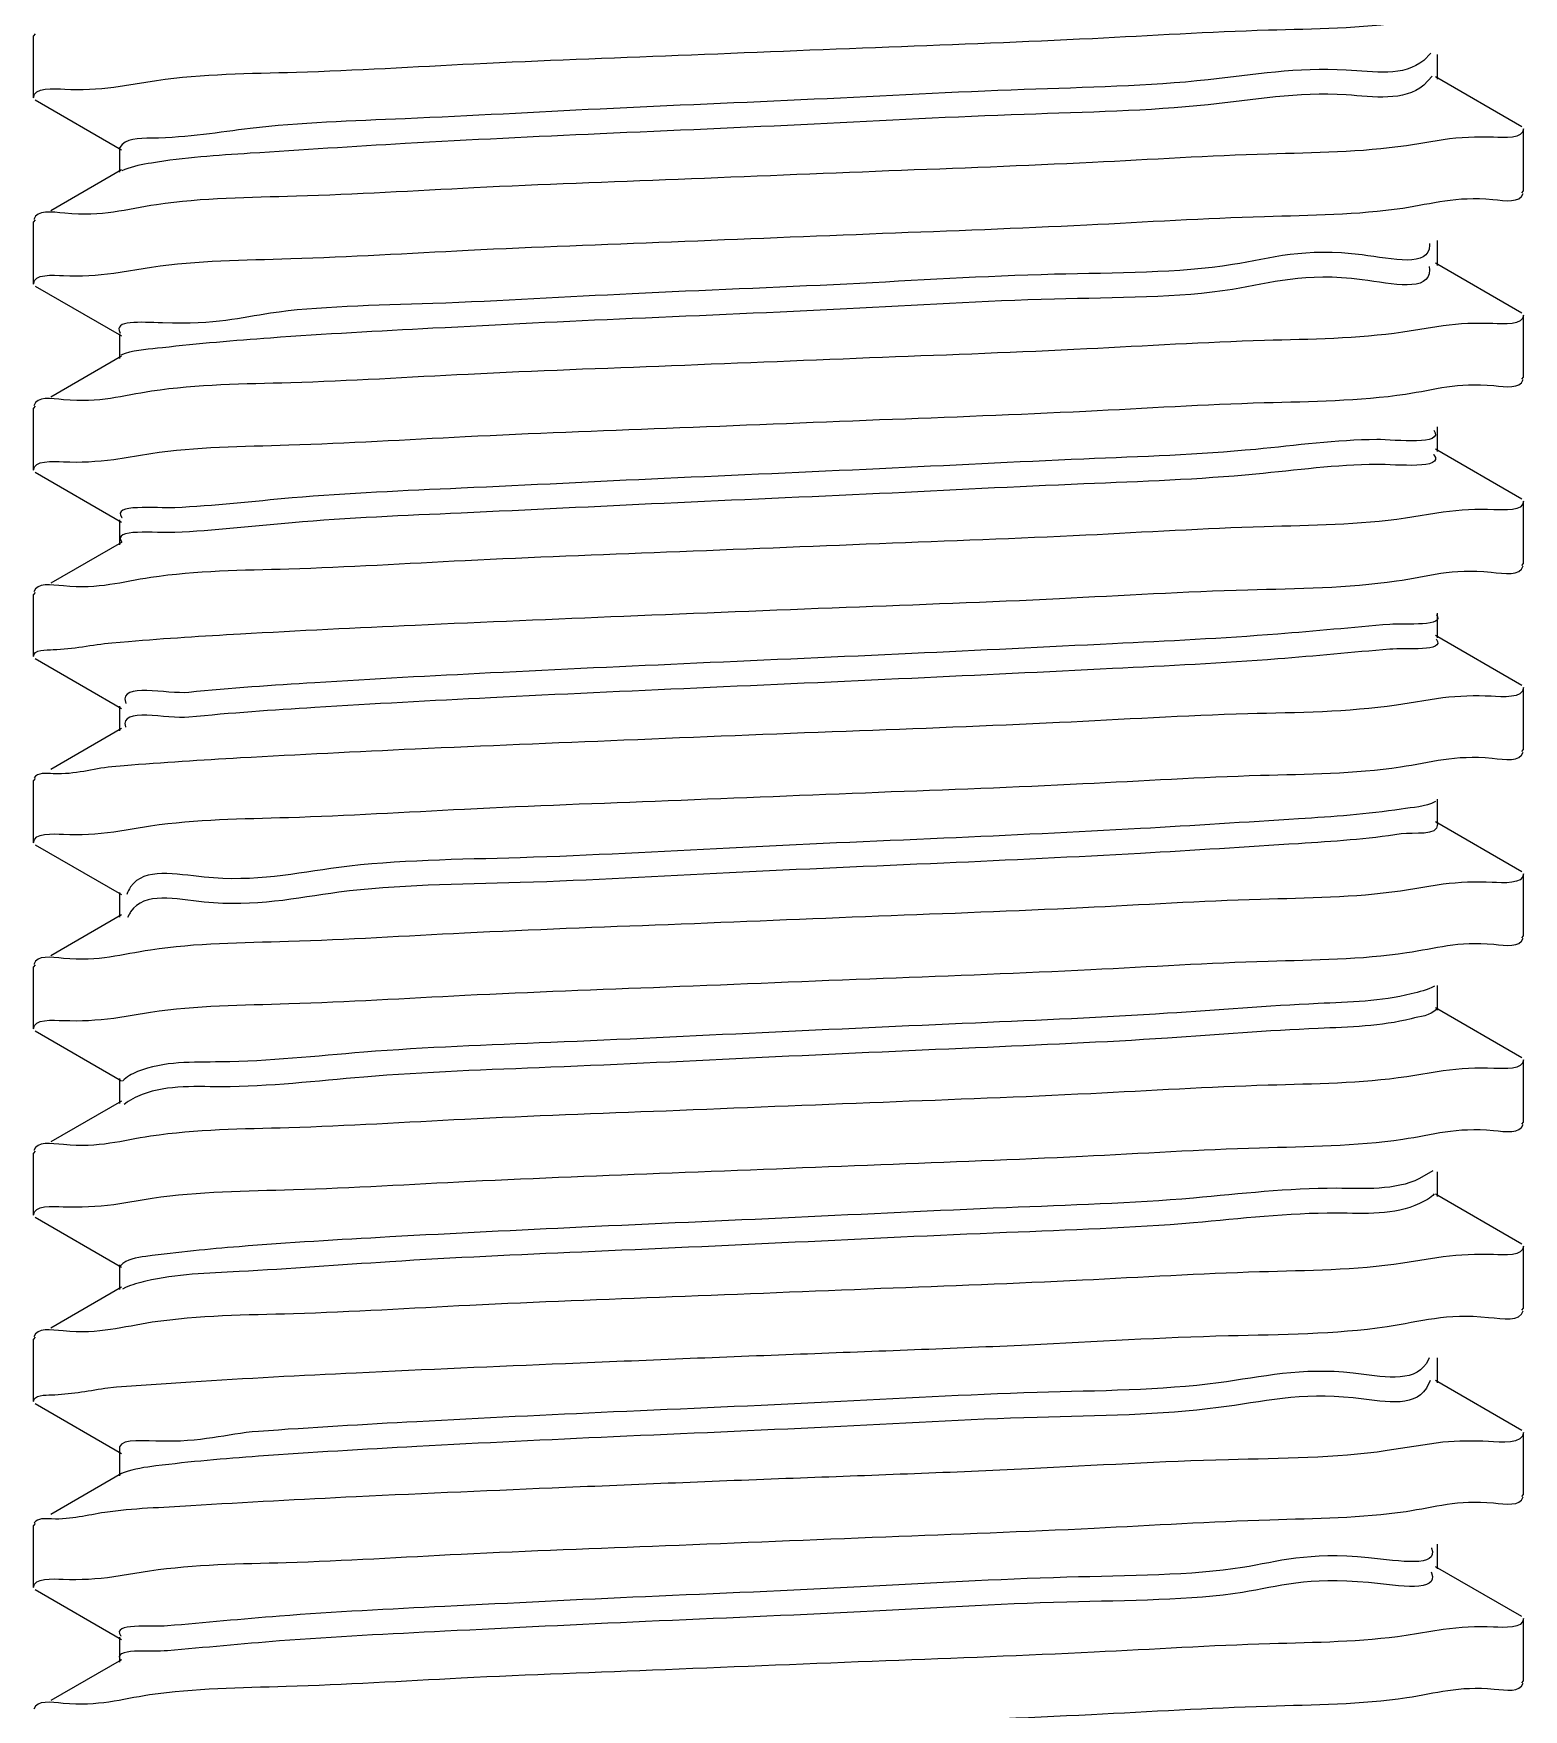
# Model space of a CAD drawing. Extents: x -452079 to 117456, y 3902 to 836955.
# Drawn here: x -266413.4 to -266333.7, y 689115.7 to 689205.5 of the extents above; entities that cross this region are included whole.
import ezdxf

# ---------------------------------------------------------------- set-up
doc = ezdxf.new("R2010")
doc.units = 0
doc.header["$LTSCALE"] = 1000
doc.header["$MEASUREMENT"] = 0
doc.layers.add('总说明', color=2, linetype='Continuous')

msp = doc.modelspace()

# ---------------------------------------------------------------- linework, layer by layer
at = {"layer": '总说明', "color": 133, "linetype": 'Continuous'}
for p, q in [((-266413.324, 689205.455), (-266413.418, 689205.346)), ((-266413.418, 689202.023), (-266413.418, 689205.346)), ((-266413.418, 689202.023), (-266413.418, 689205.346)), ((-266338.618, 689204.411), (-266338.998, 689204.025)), ((-266338.264, 689203.02), (-266338.264, 689204.349)), ((-266338.264, 689203.02), (-266338.264, 689204.349)), ((-266409.113, 689202.588), (-266406.835, 689202.948)), ((-266338.55, 689203.184), (-266338.998, 689202.695)), ((-266333.753, 689200.47), (-266338.37, 689203.143)), ((-266413.324, 689201.914), (-266408.707, 689199.241)), ((-266337.956, 689199.777), (-266339.925, 689199.46)), ((-266333.659, 689197.038), (-266333.659, 689200.361)), ((-266408.813, 689199.364), (-266408.813, 689198.035)), ((-266408.813, 689199.364), (-266408.813, 689198.035)), ((-266408.707, 689198.158), (-266412.486, 689195.97)), ((-266408.537, 689198.184), (-266408.686, 689198.119)), ((-266333.753, 689196.929), (-266333.659, 689197.038)), ((-266413.324, 689195.485), (-266413.418, 689195.376)), ((-266413.418, 689192.053), (-266413.418, 689195.376)), ((-266413.418, 689192.053), (-266413.418, 689195.376)), ((-266338.264, 689193.05), (-266338.264, 689194.379)), ((-266338.264, 689193.05), (-266338.264, 689194.379)), ((-266338.689, 689194.228), (-266338.684, 689194.134)), ((-266409.12, 689192.633), (-266407.097, 689192.959)), ((-266338.699, 689192.983), (-266338.684, 689192.805)), ((-266333.753, 689190.5), (-266338.37, 689193.173)), ((-266413.324, 689191.944), (-266408.707, 689189.271)), ((-266333.659, 689187.068), (-266333.659, 689190.391)), ((-266408.813, 689189.394), (-266408.813, 689188.065)), ((-266408.813, 689189.394), (-266408.813, 689188.065)), ((-266337.961, 689189.819), (-266340.114, 689189.476)), ((-266408.707, 689188.188), (-266412.486, 689186)), ((-266408.521, 689188.329), (-266408.739, 689188.236)), ((-266333.753, 689186.959), (-266333.659, 689187.068)), ((-266413.324, 689185.515), (-266413.418, 689185.406)), ((-266413.418, 689182.083), (-266413.418, 689185.406)), ((-266413.418, 689182.083), (-266413.418, 689185.406)), ((-266338.264, 689183.08), (-266338.264, 689184.409)), ((-266338.264, 689183.08), (-266338.264, 689184.409)), ((-266409.121, 689182.666), (-266407.143, 689182.985)), ((-266333.753, 689180.531), (-266338.37, 689183.203)), ((-266413.324, 689181.974), (-266408.707, 689179.301)), ((-266333.659, 689177.098), (-266333.659, 689180.421)), ((-266408.813, 689179.424), (-266408.813, 689178.095)), ((-266408.813, 689179.424), (-266408.813, 689178.095)), ((-266337.956, 689179.841), (-266339.972, 689179.516)), ((-266408.707, 689178.218), (-266412.486, 689176.031)), ((-266333.753, 689176.989), (-266333.659, 689177.098)), ((-266413.324, 689175.546), (-266413.418, 689175.436)), ((-266413.418, 689172.113), (-266413.418, 689175.436)), ((-266413.418, 689172.113), (-266413.418, 689175.436)), ((-266338.264, 689173.11), (-266338.264, 689174.439)), ((-266338.264, 689173.11), (-266338.264, 689174.439)), ((-266409.234, 689172.846), (-266408.339, 689172.923)), ((-266333.753, 689170.561), (-266338.37, 689173.233)), ((-266413.324, 689172.004), (-266410.626, 689170.442)), ((-266410.626, 689170.442), (-266408.707, 689169.331)), ((-266333.659, 689167.128), (-266333.659, 689170.451)), ((-266408.813, 689169.454), (-266408.813, 689168.125)), ((-266408.813, 689169.454), (-266408.813, 689168.125)), ((-266337.969, 689169.899), (-266340.46, 689169.511)), ((-266408.707, 689168.249), (-266412.486, 689166.061)), ((-266333.753, 689167.019), (-266333.659, 689167.128)), ((-266408.569, 689166.258), (-266409.234, 689166.2)), ((-266413.324, 689165.576), (-266413.418, 689165.466)), ((-266413.418, 689162.143), (-266413.418, 689165.466)), ((-266413.418, 689162.143), (-266413.418, 689165.466)), ((-266338.264, 689163.14), (-266338.264, 689164.469)), ((-266338.264, 689163.14), (-266338.264, 689164.469)), ((-266409.121, 689162.727), (-266407.153, 689163.045)), ((-266333.753, 689160.591), (-266338.37, 689163.264)), ((-266413.324, 689162.034), (-266408.707, 689159.361)), ((-266333.659, 689157.158), (-266333.659, 689160.482)), ((-266408.813, 689159.485), (-266408.813, 689158.155)), ((-266408.813, 689159.485), (-266408.813, 689158.155)), ((-266337.964, 689159.917), (-266340.245, 689159.557)), ((-266408.707, 689158.279), (-266412.486, 689156.091)), ((-266408.303, 689158.305), (-266408.38, 689158.144)), ((-266408.283, 689158.342), (-266408.303, 689158.305)), ((-266333.753, 689157.049), (-266333.659, 689157.158)), ((-266413.324, 689155.606), (-266413.418, 689155.497)), ((-266413.418, 689152.173), (-266413.418, 689155.497)), ((-266413.418, 689152.173), (-266413.418, 689155.497)), ((-266338.264, 689153.17), (-266338.264, 689154.5)), ((-266338.264, 689153.17), (-266338.264, 689154.5)), ((-266409.121, 689152.757), (-266407.149, 689153.075)), ((-266333.753, 689150.621), (-266338.37, 689153.294)), ((-266413.324, 689152.064), (-266408.707, 689149.391)), ((-266333.659, 689147.188), (-266333.659, 689150.512)), ((-266408.813, 689149.515), (-266408.813, 689148.185)), ((-266408.813, 689149.515), (-266408.813, 689148.185)), ((-266337.955, 689149.927), (-266339.909, 689149.611)), ((-266408.707, 689148.309), (-266412.486, 689146.121)), ((-266408.401, 689148.252), (-266408.559, 689148.135)), ((-266408.349, 689148.286), (-266408.401, 689148.252)), ((-266333.753, 689147.079), (-266333.659, 689147.188)), ((-266413.324, 689145.636), (-266413.418, 689145.527)), ((-266413.418, 689142.203), (-266413.418, 689145.527)), ((-266413.418, 689142.203), (-266413.418, 689145.527)), ((-266338.52, 689144.581), (-266339.219, 689144.159)), ((-266338.264, 689143.2), (-266338.264, 689144.53)), ((-266338.264, 689143.2), (-266338.264, 689144.53)), ((-266333.753, 689140.651), (-266338.37, 689143.324)), ((-266409.12, 689142.782), (-266407.065, 689143.111)), ((-266413.324, 689142.094), (-266408.707, 689139.421)), ((-266333.659, 689137.218), (-266333.659, 689140.542)), ((-266337.96, 689139.97), (-266340.125, 689139.625)), ((-266408.813, 689139.545), (-266408.813, 689138.215)), ((-266408.813, 689139.545), (-266408.813, 689138.215)), ((-266408.707, 689138.339), (-266412.486, 689136.151)), ((-266408.496, 689138.324), (-266408.654, 689138.247)), ((-266333.753, 689137.109), (-266333.659, 689137.218)), ((-266413.324, 689135.666), (-266413.418, 689135.557)), ((-266413.418, 689132.233), (-266413.418, 689135.557)), ((-266413.418, 689132.233), (-266413.418, 689135.557)), ((-266338.699, 689134.569), (-266338.856, 689134.269)), ((-266338.264, 689133.23), (-266338.264, 689134.56)), ((-266338.264, 689133.23), (-266338.264, 689134.56)), ((-266338.659, 689133.351), (-266338.856, 689132.939)), ((-266333.753, 689130.681), (-266338.37, 689133.354)), ((-266409.604, 689132.933), (-266408.979, 689133.013)), ((-266408.979, 689133.013), (-266405.002, 689133.283)), ((-266413.324, 689132.124), (-266408.707, 689129.451)), ((-266337.978, 689130.043), (-266340.962, 689129.596)), ((-266333.659, 689127.248), (-266333.659, 689130.572)), ((-266408.813, 689129.575), (-266408.813, 689128.245)), ((-266408.813, 689129.575), (-266408.813, 689128.245)), ((-266408.707, 689128.369), (-266412.486, 689126.181)), ((-266408.564, 689128.429), (-266408.706, 689128.368)), ((-266333.753, 689127.139), (-266333.659, 689127.248)), ((-266413.324, 689125.696), (-266413.418, 689125.587)), ((-266413.418, 689122.263), (-266413.418, 689125.587)), ((-266413.418, 689122.263), (-266413.418, 689125.587)), ((-266338.264, 689123.26), (-266338.264, 689124.59)), ((-266338.264, 689123.26), (-266338.264, 689124.59)), ((-266409.123, 689122.851), (-266407.208, 689123.161)), ((-266338.602, 689123.106), (-266338.578, 689123.049)), ((-266333.753, 689120.711), (-266338.37, 689123.384)), ((-266413.324, 689122.154), (-266408.707, 689119.481)), ((-266337.956, 689120.019), (-266339.944, 689119.699)), ((-266333.659, 689117.279), (-266333.659, 689120.602)), ((-266408.813, 689119.605), (-266408.813, 689118.276)), ((-266408.813, 689119.605), (-266408.813, 689118.276)), ((-266408.707, 689118.399), (-266412.486, 689116.211)), ((-266333.753, 689117.169), (-266333.659, 689117.279))]:
    msp.add_line(p, q, dxfattribs=at)
for points, start_tangent, end_tangent in [([(-266406.835, 689202.948), (-266399.345, 689203.399), (-266389.842, 689203.847), (-266378.901, 689204.301), (-266367.633, 689204.751), (-266356.737, 689205.205), (-266347.317, 689205.654), (-266339.925, 689206.106)], (0.989265, 0.14613), (0.989074, 0.147418)), ([(-266338.998, 689204.025), (-266343.148, 689203.504), (-266350.539, 689202.984), (-266360.384, 689202.463), (-266371.632, 689201.942), (-266383.083, 689201.422), (-266393.516, 689200.901), (-266401.818, 689200.381), (-266407.104, 689199.86), (-266408.802, 689199.358)], (-0.770961, -0.636882), (-0.491833, -0.870689)), ([(-266413.418, 689202.023), (-266411.742, 689202.485)], (0, 1), (0.999148, -0.041261)), ([(-266411.742, 689202.485), (-266409.113, 689202.588)], (0.999148, -0.041261), (0.992376, 0.123248)), ([(-266338.998, 689202.695), (-266343.148, 689202.175), (-266350.539, 689201.654), (-266360.384, 689201.134), (-266371.632, 689200.613), (-266383.083, 689200.093), (-266393.516, 689199.572), (-266401.818, 689199.051), (-266407.104, 689198.531), (-266408.537, 689198.184)], (-0.770961, -0.636882), (-0.936722, -0.350075)), ([(-266335.258, 689199.91), (-266337.956, 689199.777)], (-0.999356, 0.03587), (-0.990732, -0.135835)), ([(-266333.659, 689200.361), (-266335.258, 689199.91)], (0, -1), (-0.999356, 0.03587)), ([(-266339.925, 689199.46), (-266347.317, 689199.007), (-266356.737, 689198.559), (-266367.633, 689198.105), (-266378.901, 689197.655), (-266389.842, 689197.2), (-266399.345, 689196.752), (-266406.835, 689196.301)], (-0.989074, -0.147418), (-0.989265, -0.14613)), ([(-266406.835, 689196.301), (-266411.742, 689195.838), (-266413.4, 689195.508)], (-0.989265, -0.14613), (-0.290292, -0.956938)), ([(-266340.114, 689196.122), (-266335.307, 689196.58), (-266333.678, 689196.905)], (0.9892, 0.14657), (0.296708, 0.954968)), ([(-266407.097, 689192.959), (-266399.652, 689193.413), (-266390.16, 689193.863), (-266379.26, 689194.317), (-266367.967, 689194.768), (-266357.039, 689195.222), (-266347.53, 689195.673), (-266340.114, 689196.122)], (0.989086, 0.147343), (0.9892, 0.14657)), ([(-266338.684, 689194.134), (-266342.293, 689193.613), (-266349.235, 689193.093), (-266358.769, 689192.572), (-266369.878, 689192.052), (-266381.378, 689191.531), (-266392.042, 689191.011), (-266400.732, 689190.49), (-266406.521, 689189.969), (-266408.792, 689189.449), (-266408.777, 689189.426)], (-0.000598, -1), (0.651084, -0.759006)), ([(-266413.418, 689192.053), (-266411.806, 689192.506)], (0, 1), (0.999321, -0.03684)), ([(-266411.806, 689192.506), (-266409.12, 689192.633)], (0.999321, -0.03684), (0.991027, 0.133661)), ([(-266338.684, 689192.805), (-266342.293, 689192.284), (-266349.235, 689191.764), (-266358.769, 689191.243), (-266369.878, 689190.722), (-266381.378, 689190.202), (-266392.042, 689189.681), (-266400.732, 689189.161), (-266406.521, 689188.64)], (-0.000598, -1), (-0.993709, -0.111992)), ([(-266335.307, 689189.933), (-266337.961, 689189.819)], (-0.999229, 0.039266), (-0.99173, -0.128343)), ([(-266333.659, 689190.391), (-266335.307, 689189.933)], (0, -1), (-0.999229, 0.039266)), ([(-266340.114, 689189.476), (-266347.53, 689189.026), (-266357.039, 689188.576), (-266367.967, 689188.121), (-266379.26, 689187.67), (-266390.16, 689187.217), (-266399.652, 689186.766), (-266407.097, 689186.312)], (-0.9892, -0.14657), (-0.989086, -0.147343)), ([(-266406.521, 689188.64), (-266408.521, 689188.329)], (-0.993709, -0.111992), (-0.956241, -0.292582)), ([(-266407.097, 689186.312), (-266411.806, 689185.859), (-266413.399, 689185.539)], (-0.989086, -0.147343), (-0.304843, -0.952403)), ([(-266339.972, 689186.163), (-266335.252, 689186.618), (-266333.679, 689186.934)], (0.989057, 0.147535), (0.309348, 0.950949)), ([(-266407.143, 689182.985), (-266399.755, 689183.437), (-266390.312, 689183.887), (-266379.528, 689184.336), (-266368.127, 689184.791), (-266357.079, 689185.251), (-266347.535, 689185.703), (-266339.972, 689186.163)], (0.989095, 0.147281), (0.989057, 0.147535)), ([(-266341.516, 689183.723), (-266347.991, 689183.202), (-266357.19, 689182.681), (-266368.134, 689182.161), (-266379.654, 689181.64), (-266390.522, 689181.12), (-266399.578, 689180.599), (-266405.857, 689180.079)], (-0.999977, -0.006716), (-0.999116, -0.042042)), ([(-266338.45, 689184.233), (-266341.516, 689183.723)], (0.551824, -0.833961), (-0.999977, -0.006716)), ([(-266338.467, 689182.927), (-266338.457, 689182.914), (-266341.516, 689182.393)], (0.601699, -0.798723), (-0.999977, -0.006716)), ([(-266413.418, 689182.083), (-266411.82, 689182.534)], (0, 1), (0.999357, -0.035853)), ([(-266411.82, 689182.534), (-266409.121, 689182.666)], (0.999357, -0.035853), (0.990771, 0.135544)), ([(-266341.516, 689182.393), (-266347.991, 689181.873), (-266357.19, 689181.352), (-266368.134, 689180.832), (-266379.654, 689180.311), (-266390.522, 689179.79), (-266399.578, 689179.27), (-266405.857, 689178.749)], (-0.999977, -0.006716), (-0.999116, -0.042042)), ([(-266405.857, 689180.079), (-266408.688, 689179.558), (-266408.677, 689179.545)], (-0.999116, -0.042042), (0.662554, -0.749015)), ([(-266335.252, 689179.971), (-266337.956, 689179.841)], (-0.999357, 0.035861), (-0.990947, -0.134251)), ([(-266333.659, 689180.421), (-266335.252, 689179.971)], (0, -1), (-0.999357, 0.035861)), ([(-266339.972, 689179.516), (-266347.535, 689179.056), (-266357.079, 689178.604), (-266368.127, 689178.145), (-266379.528, 689177.69), (-266390.312, 689177.24), (-266399.755, 689176.791), (-266407.143, 689176.339)], (-0.989057, -0.147535), (-0.989095, -0.147281)), ([(-266405.857, 689178.749), (-266408.69, 689178.231)], (-0.999116, -0.042042), (0.61594, -0.787793)), ([(-266340.46, 689176.158), (-266335.394, 689176.628), (-266333.676, 689176.967)], (0.989137, 0.146994), (0.278043, 0.960569)), ([(-266407.143, 689176.339), (-266411.82, 689175.887), (-266413.399, 689175.57)], (-0.989095, -0.147281), (-0.308337, -0.951277)), ([(-266408.339, 689172.923), (-266402.344, 689173.325), (-266392.989, 689173.797), (-266381.811, 689174.274), (-266369.92, 689174.75), (-266358.503, 689175.219), (-266348.41, 689175.687), (-266340.46, 689176.158)], (0.996607, 0.082311), (0.989137, 0.146994)), ([(-266340.818, 689173.832), (-266346.81, 689173.311), (-266355.653, 689172.791), (-266366.403, 689172.27), (-266377.915, 689171.75), (-266388.96, 689171.229), (-266398.36, 689170.708), (-266405.112, 689170.188)], (-0.996427, -0.084458), (-0.99495, -0.100368)), ([(-266338.318, 689174.355), (-266340.818, 689173.832)], (0.596774, -0.802409), (-0.996427, -0.084458)), ([(-266412.358, 689172.48), (-266409.234, 689172.846)], (0.999784, 0.020804), (0.996043, 0.088876)), ([(-266338.334, 689173.044), (-266338.317, 689173.023), (-266340.818, 689172.502)], (0.688436, -0.725297), (-0.996427, -0.084458)), ([(-266413.418, 689172.113), (-266412.358, 689172.48)], (0, 1), (0.999784, 0.020804)), ([(-266340.818, 689172.502), (-266346.81, 689171.982), (-266355.653, 689171.461), (-266366.403, 689170.941), (-266377.915, 689170.42), (-266388.96, 689169.9), (-266398.36, 689169.379), (-266405.112, 689168.859)], (-0.996427, -0.084458), (-0.99495, -0.100368)), ([(-266405.112, 689170.188), (-266408.496, 689169.667), (-266408.472, 689169.602)], (-0.99495, -0.100368), (0.397774, -0.917484)), ([(-266333.659, 689170.451), (-266335.394, 689169.982)], (0, -1), (-0.998982, 0.045116)), ([(-266405.112, 689168.859), (-266408.496, 689168.338)], (-0.99495, -0.100368), (0.298129, -0.954526)), ([(-266340.46, 689169.511), (-266348.41, 689169.041), (-266358.503, 689168.572), (-266369.92, 689168.103), (-266381.811, 689167.627), (-266392.989, 689167.151), (-266402.344, 689166.678), (-266408.569, 689166.258)], (-0.989137, -0.146994), (-0.996472, -0.083926)), ([(-266335.394, 689169.982), (-266337.969, 689169.899)], (-0.998982, 0.045116), (-0.993513, -0.113718)), ([(-266408.496, 689168.338), (-266408.491, 689168.323)], (0.298128, -0.954526), (0.325483, -0.945548)), ([(-266340.245, 689166.203), (-266335.332, 689166.667), (-266333.677, 689166.996)], (0.989272, 0.146084), (0.290962, 0.956735)), ([(-266409.234, 689166.2), (-266412.358, 689165.833), (-266413.382, 689165.61)], (-0.996043, -0.088876), (-0.508404, -0.861119)), ([(-266407.153, 689163.045), (-266399.766, 689163.497), (-266390.344, 689163.945), (-266379.451, 689164.4), (-266368.183, 689164.849), (-266357.242, 689165.304), (-266347.742, 689165.752), (-266340.245, 689166.203)], (0.989079, 0.147386), (0.989272, 0.146084)), ([(-266340.202, 689163.941), (-266345.696, 689163.42), (-266354.159, 689162.9), (-266364.69, 689162.379), (-266376.165, 689161.859), (-266387.359, 689161.338), (-266397.08, 689160.818), (-266404.289, 689160.297), (-266408.218, 689159.776), (-266408.421, 689159.361)], (-0.988099, -0.153817), (-0.299468, -0.954106)), ([(-266338.371, 689164.347), (-266340.202, 689163.941)], (-0.884415, -0.466702), (-0.988099, -0.153817)), ([(-266338.265, 689163.14), (-266338.264, 689163.132), (-266340.202, 689162.612)], (0.215853, -0.976426), (-0.988099, -0.153817)), ([(-266413.418, 689162.143), (-266411.82, 689162.594)], (0, 1), (0.999358, -0.035818)), ([(-266411.82, 689162.594), (-266409.121, 689162.727)], (0.999358, -0.035818), (0.990726, 0.135878)), ([(-266340.202, 689162.612), (-266345.696, 689162.091), (-266354.159, 689161.571), (-266364.69, 689161.05), (-266376.165, 689160.529), (-266387.359, 689160.009), (-266397.08, 689159.488), (-266404.289, 689158.968), (-266408.218, 689158.447), (-266408.283, 689158.342)], (-0.988099, -0.153817), (-0.49501, -0.868887)), ([(-266333.659, 689160.482), (-266335.332, 689160.02)], (0, -1), (-0.999153, 0.041149)), ([(-266340.245, 689159.557), (-266347.742, 689159.105), (-266357.242, 689158.657), (-266368.183, 689158.203), (-266379.451, 689157.753), (-266390.344, 689157.299), (-266399.766, 689156.85), (-266407.153, 689156.398)], (-0.989272, -0.146084), (-0.989079, -0.147386)), ([(-266335.332, 689160.02), (-266337.964, 689159.917)], (-0.999153, 0.041149), (-0.992378, -0.123227)), ([(-266339.909, 689156.258), (-266335.251, 689156.708), (-266333.679, 689157.025)], (0.98905, 0.147583), (0.309809, 0.950799)), ([(-266407.153, 689156.398), (-266411.82, 689155.947), (-266413.399, 689155.63)], (-0.989079, -0.147386), (-0.308281, -0.951295)), ([(-266407.149, 689153.075), (-266399.759, 689153.527), (-266390.335, 689153.976), (-266379.555, 689154.425), (-266367.931, 689154.89), (-266356.815, 689155.352), (-266347.331, 689155.804), (-266339.909, 689156.258)], (0.989081, 0.147373), (0.98905, 0.147583)), ([(-266339.669, 689154.05), (-266344.651, 689153.53), (-266352.714, 689153.009), (-266362.999, 689152.489), (-266374.408, 689151.968), (-266385.724, 689151.447), (-266395.741, 689150.927), (-266403.389, 689150.406), (-266407.853, 689149.886), (-266408.647, 689149.377)], (-0.968456, -0.249186), (-0.637984, -0.77005)), ([(-266338.424, 689154.469), (-266339.669, 689154.05)], (-0.866654, -0.49891), (-0.968456, -0.249186)), ([(-266338.317, 689153.219), (-266339.669, 689152.721)], (-0.678675, -0.734438), (-0.968456, -0.249186)), ([(-266413.418, 689152.173), (-266411.819, 689152.624)], (0, 1), (0.999356, -0.035891)), ([(-266411.819, 689152.624), (-266409.121, 689152.757)], (0.999356, -0.035891), (0.990748, 0.135713)), ([(-266339.669, 689152.721), (-266344.651, 689152.2), (-266352.714, 689151.68), (-266362.999, 689151.159), (-266374.408, 689150.639), (-266385.724, 689150.118), (-266395.741, 689149.597), (-266403.389, 689149.077), (-266407.853, 689148.556), (-266408.349, 689148.286)], (-0.968456, -0.249186), (-0.843515, -0.537105)), ([(-266333.659, 689150.512), (-266335.251, 689150.062)], (0, -1), (-0.999372, 0.035446)), ([(-266339.909, 689149.611), (-266347.331, 689149.157), (-266356.815, 689148.706), (-266367.931, 689148.243), (-266379.555, 689147.779), (-266390.335, 689147.329), (-266399.759, 689146.881), (-266407.149, 689146.428)], (-0.98905, -0.147583), (-0.989081, -0.147373)), ([(-266335.251, 689150.062), (-266337.955, 689149.927)], (-0.999372, 0.035446), (-0.990642, -0.136482)), ([(-266340.125, 689146.272), (-266335.263, 689146.737), (-266333.678, 689147.055)], (0.989191, 0.146635), (0.306168, 0.951977)), ([(-266407.149, 689146.428), (-266411.819, 689145.978), (-266413.399, 689145.66)], (-0.989081, -0.147373), (-0.308038, -0.951374)), ([(-266407.065, 689143.111), (-266399.503, 689143.571), (-266390.054, 689144.018), (-266379.228, 689144.469), (-266368.068, 689144.914), (-266357.273, 689145.362), (-266347.787, 689145.81), (-266340.125, 689146.272)], (0.989145, 0.146942), (0.989191, 0.146635)), ([(-266339.219, 689144.159), (-266343.678, 689143.639), (-266351.321, 689143.118), (-266361.334, 689142.598), (-266372.649, 689142.077), (-266384.059, 689141.557), (-266394.347, 689141.036), (-266402.415, 689140.515), (-266407.403, 689139.995), (-266408.761, 689139.497)], (-0.901361, -0.433068), (-0.677737, -0.735305)), ([(-266338.432, 689143.339), (-266339.219, 689142.83)], (-0.636352, -0.771399), (-0.901361, -0.433068)), ([(-266413.418, 689142.203), (-266411.834, 689142.652)], (0, 1), (0.999366, -0.035603)), ([(-266411.834, 689142.652), (-266409.12, 689142.782)], (0.999366, -0.035603), (0.991099, 0.133126)), ([(-266339.219, 689142.83), (-266343.678, 689142.31), (-266351.321, 689141.789), (-266361.334, 689141.268), (-266372.649, 689140.748), (-266384.059, 689140.227), (-266394.347, 689139.707), (-266402.415, 689139.186), (-266407.403, 689138.666), (-266408.496, 689138.324)], (-0.901361, -0.433068), (-0.918606, -0.395174)), ([(-266333.659, 689140.542), (-266335.263, 689140.09)], (0, -1), (-0.999306, 0.037251)), ([(-266340.125, 689139.625), (-266347.787, 689139.163), (-266357.273, 689138.716), (-266368.068, 689138.268), (-266379.228, 689137.822), (-266390.054, 689137.372), (-266399.503, 689136.924), (-266407.065, 689136.465)], (-0.989191, -0.146635), (-0.989145, -0.146942)), ([(-266335.263, 689140.09), (-266337.96, 689139.97)], (-0.999306, 0.037251), (-0.991662, -0.128863)), ([(-266340.962, 689136.243), (-266335.527, 689136.731), (-266333.675, 689137.089)], (0.989164, 0.146814), (0.253479, 0.967341)), ([(-266407.065, 689136.465), (-266411.834, 689136.005), (-266413.398, 689135.69)], (-0.989145, -0.146942), (-0.311184, -0.95035)), ([(-266405.002, 689133.283), (-266396.151, 689133.769), (-266384.949, 689134.265), (-266372.365, 689134.773), (-266360.157, 689135.269), (-266349.456, 689135.755), (-266340.962, 689136.243)], (0.99791, 0.064622), (0.989164, 0.146814)), ([(-266338.856, 689134.269), (-266342.779, 689133.748), (-266349.983, 689133.228), (-266359.7, 689132.707), (-266370.893, 689132.186), (-266382.368, 689131.666), (-266392.901, 689131.145), (-266401.369, 689130.625)], (-0.545429, -0.838157), (-0.997331, -0.073015)), ([(-266413.418, 689132.233), (-266412.451, 689132.584)], (0, 1), (0.999568, 0.029404)), ([(-266412.451, 689132.584), (-266409.604, 689132.933)], (0.999568, 0.029404), (0.989299, 0.145903)), ([(-266338.856, 689132.939), (-266342.779, 689132.419), (-266349.983, 689131.898), (-266359.7, 689131.378), (-266370.893, 689130.857), (-266382.368, 689130.336), (-266392.901, 689129.816), (-266401.369, 689129.295)], (-0.545429, -0.838157), (-0.997331, -0.073015)), ([(-266401.369, 689130.625), (-266406.869, 689130.104), (-266408.813, 689129.584), (-266408.811, 689129.575)], (-0.997331, -0.073015), (0.222752, -0.974875)), ([(-266335.527, 689130.084), (-266337.978, 689130.043)], (-0.998591, 0.05306), (-0.995725, -0.092369)), ([(-266333.659, 689130.572), (-266335.527, 689130.084)], (0, -1), (-0.998591, 0.05306)), ([(-266401.369, 689129.295), (-266406.869, 689128.775), (-266408.564, 689128.429)], (-0.997331, -0.073015), (-0.942008, -0.335591)), ([(-266340.962, 689129.596), (-266349.456, 689129.108), (-266360.157, 689128.622), (-266372.365, 689128.126), (-266384.949, 689127.619), (-266396.151, 689127.123), (-266405.002, 689126.637)], (-0.989164, -0.146814), (-0.99791, -0.064622)), ([(-266339.944, 689126.345), (-266335.264, 689126.797), (-266333.678, 689127.115)], (0.989147, 0.146932), (0.306776, 0.951782)), ([(-266409.604, 689126.286), (-266412.451, 689125.937), (-266413.377, 689125.732)], (-0.989299, -0.145903), (-0.553098, -0.833116)), ([(-266405.002, 689126.637), (-266409.604, 689126.286)], (-0.99791, -0.064622), (-0.989299, -0.145903)), ([(-266407.208, 689123.161), (-266399.888, 689123.611), (-266390.522, 689124.058), (-266379.593, 689124.514), (-266367.792, 689124.985), (-266356.639, 689125.45), (-266347.232, 689125.899), (-266339.944, 689126.345)], (0.989078, 0.147391), (0.989147, 0.146932)), ([(-266338.578, 689124.378), (-266341.956, 689123.857), (-266348.703, 689123.337), (-266358.1, 689122.816), (-266369.143, 689122.296), (-266380.655, 689121.775), (-266391.407, 689121.254), (-266400.254, 689120.734), (-266406.251, 689120.213)], (0.345255, -0.938509), (-0.99649, -0.083712)), ([(-266338.581, 689124.386), (-266338.578, 689124.378)], (0.356659, -0.934235), (0.345254, -0.938509)), ([(-266413.418, 689122.263), (-266411.834, 689122.712)], (0, 1), (0.999395, -0.03478)), ([(-266411.834, 689122.712), (-266409.123, 689122.851)], (0.999395, -0.03478), (0.990425, 0.138051)), ([(-266338.578, 689123.049), (-266341.956, 689122.528), (-266348.703, 689122.007), (-266358.1, 689121.487), (-266369.143, 689120.966), (-266380.655, 689120.446), (-266391.407, 689119.925), (-266400.254, 689119.405), (-266406.251, 689118.884)], (0.345255, -0.938509), (-0.99649, -0.083712)), ([(-266406.251, 689120.213), (-266408.759, 689119.693), (-266408.742, 689119.672)], (-0.99649, -0.083712), (0.688638, -0.725105)), ([(-266335.264, 689120.15), (-266337.956, 689120.019)], (-0.999343, 0.036243), (-0.990824, -0.13516)), ([(-266333.659, 689120.602), (-266335.264, 689120.15)], (0, -1), (-0.999343, 0.036243)), ([(-266406.251, 689118.884), (-266408.757, 689118.361)], (-0.99649, -0.083712), (0.600358, -0.799732)), ([(-266339.944, 689119.699), (-266347.232, 689119.252), (-266356.639, 689118.804), (-266367.792, 689118.339), (-266379.593, 689117.867), (-266390.522, 689117.411), (-266399.888, 689116.964), (-266407.208, 689116.514)], (-0.989147, -0.146932), (-0.989078, -0.147391)), ([(-266407.208, 689116.514), (-266411.834, 689116.066), (-266413.398, 689115.75)], (-0.989078, -0.147391), (-0.311805, -0.950146)), ([(-266406.823, 689113.219), (-266399.091, 689113.683), (-266389.585, 689114.129), (-266378.83, 689114.575), (-266367.62, 689115.022), (-266356.775, 689115.474), (-266347.373, 689115.922), (-266339.896, 689116.379)], (0.98924, 0.146304), (0.98908, 0.147378)), ([(-266339.896, 689116.379), (-266335.223, 689116.833), (-266333.679, 689117.145)], (0.98908, 0.147378), (0.316391, 0.948629))]:
    msp.add_spline(points, degree=3, dxfattribs=dict(at, start_tangent=start_tangent, end_tangent=end_tangent))

doc.saveas('drawing.dxf')
